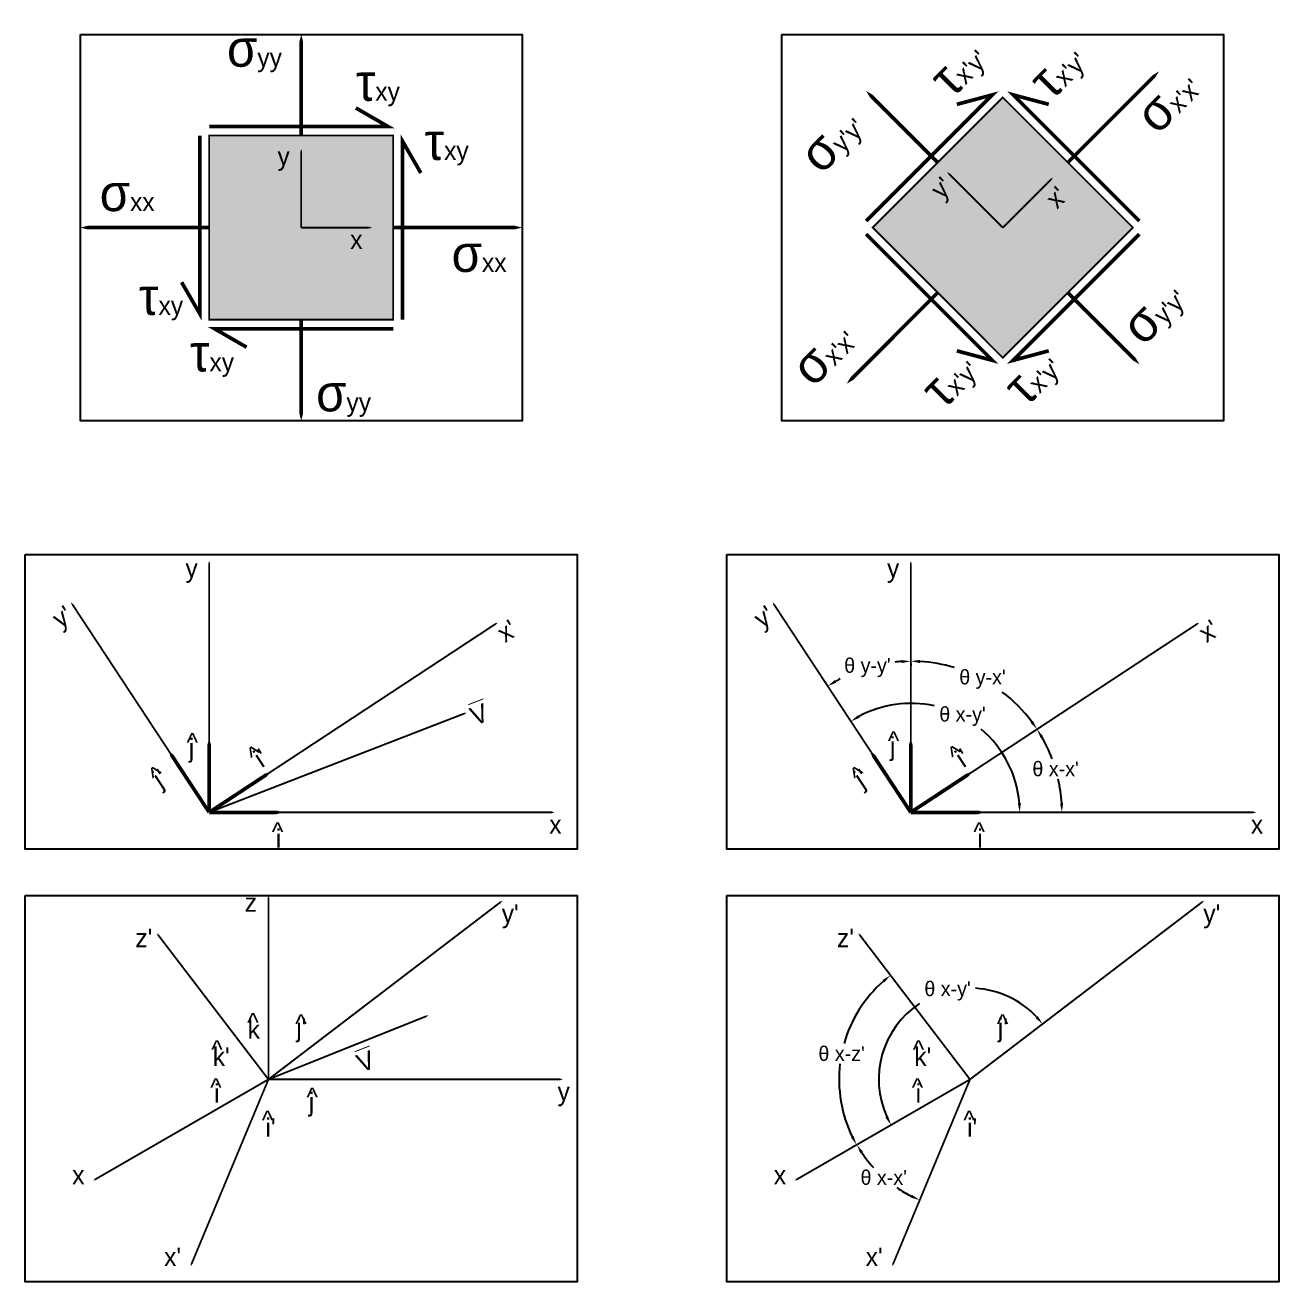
# Model space of a CAD drawing. Header units: millimetres. Extents: x 568 to 2664, y 62 to 1143.
# Drawn here: x 568.1 to 908.7, y 63.1 to 404.5 of the extents above; entities that cross this region are included whole.
import ezdxf

# ---------------------------------------------------------------- set-up
doc = ezdxf.new("R2010")
doc.units = ezdxf.units.MM
doc.header["$LTSCALE"] = 0.5
doc.layers.add('t3', color=1, linetype='Continuous', plot=False)
doc.styles.add('ComciSans', font='comic.ttf')
doc.styles.get("Standard").update_dxf_attribs({"font": 'arial.ttf'})
doc.styles.add('SímbolosJuan', font='symbol.ttf')
doc.dimstyles.new('ISO-25', dxfattribs={"dimtxt": 2.5, "dimasz": 2.5, "dimexe": 1.25, "dimexo": 0.625, "dimtad": 1, "dimtih": 1, "dimtoh": 1, "dimtxsty": 'Standard', "dimcen": 2.5, "dimadec": 0, "dimazin": 0, "dimtfac": 1, "dimtmove": 0, "dimatfit": 3, "dimfxl": 1, "dimarcsym": 0})

# ---------------------------------------------------------------- blocks, each defined once
blk = doc.blocks.new('*D2')
at = {"color": 0, "lineweight": -2, "transparency": 16777216}
for start, end in [(77.5061, 118.5026), (4.8392, 49.7661)]:
    blk.add_arc((808.69, 190.61), 29.61, start, end, dxfattribs=at)
at = {"color": 0, "transparency": 16777216}
for points in [[(794.77, 216.27), (794.34, 216.98), (792.41, 215.34)], [(838.61, 193.12), (837.77, 193.09), (838.3, 190.61)]]:
    blk.add_solid(points, dxfattribs=at)
at = {"layer": 'Defpoints', "color": 0, "transparency": 16777216}
for p in [(792.41, 215.34), (830.99, 210.07), (808.69, 190.61), (808.69, 190.61), (838.3, 190.61)]:
    blk.add_point(p, dxfattribs=at)
at = {"color": 0, "transparency": 16777216, "insert": (822.74, 216.67), "char_height": 2, "attachment_point": 5}
blk.add_mtext("{\\fSymbol|b0|i0|c2|p18;\\H2x;q \\fComic Sans MS|b0|i0|c0|p66;x-y'}", dxfattribs=at)
blk = doc.blocks.new('*D3')
at = {"color": 0, "lineweight": -2, "transparency": 16777216}
blk.add_line((843.51, 213.52), (844.04, 213.86), dxfattribs=at)
for start, end in [(20.6999, 29.8533), (3.4885, 12.7252)]:
    blk.add_arc((808.69, 190.61), 41.07, start, end, dxfattribs=at)
at = {"color": 0, "transparency": 16777216}
for points in [[(843.95, 210.83), (844.66, 211.27), (842.99, 213.18)], [(850.09, 193.12), (849.26, 193.09), (849.75, 190.61)]]:
    blk.add_solid(points, dxfattribs=at)
at = {"layer": 'Defpoints', "color": 0, "transparency": 16777216}
for p in [(842.99, 213.17), (848.98, 198.52), (808.69, 190.61), (808.69, 190.61), (849.75, 190.61)]:
    blk.add_point(p, dxfattribs=at)
at = {"color": 0, "transparency": 16777216, "insert": (848.03, 202.39), "char_height": 2, "attachment_point": 5}
blk.add_mtext("{\\fSymbol|b0|i0|c2|p18;\\H2x;q \\fComic Sans MS|b0|i0|c0|p66;x-x'}", dxfattribs=at)
blk = doc.blocks.new('*D4')
at = {"color": 0, "lineweight": -2, "transparency": 16777216}
for p, q in [((808.69, 231.04), (808.69, 230.42)), ((842.47, 212.83), (841.95, 212.49))]:
    blk.add_line(p, q, dxfattribs=at)
for start, end in [(73.2407, 86.5111), (36.8308, 52.7496)]:
    blk.add_arc((808.69, 190.61), 41.06, start, end, dxfattribs=at)
at = {"color": 0, "transparency": 16777216}
for points in [[(811.17, 231.17), (811.2, 232.01), (808.69, 231.67)], [(841.89, 215.46), (841.21, 214.98), (842.99, 213.17)]]:
    blk.add_solid(points, dxfattribs=at)
at = {"layer": 'Defpoints', "color": 0, "transparency": 16777216}
for p in [(808.69, 231.67), (833.84, 223.06), (842.99, 213.17), (808.69, 190.61)]:
    blk.add_point(p, dxfattribs=at)
at = {"color": 0, "transparency": 16777216, "insert": (828.17, 226.75), "char_height": 2, "attachment_point": 5}
blk.add_mtext("{\\fSymbol|b0|i0|c2|p18;\\H2x;q \\fComic Sans MS|b0|i0|c0|p66;y-x'}", dxfattribs=at)
blk = doc.blocks.new('*D5')
at = {"color": 0, "lineweight": -2, "transparency": 16777216}
for p, q in [((808.69, 231.02), (808.69, 230.39)), ((785.79, 225.41), (785.44, 225.93))]:
    blk.add_line(p, q, dxfattribs=at)
for start, end in [(93.491, 96.0444), (117.9337, 119.8509)]:
    blk.add_arc((808.69, 190.61), 41.04, start, end, dxfattribs=at)
at = {"color": 0, "transparency": 16777216}
for points in [[(806.18, 231.98), (806.2, 231.15), (808.69, 231.64)], [(788.48, 225.84), (788.04, 226.55), (786.13, 224.89)]]:
    blk.add_solid(points, dxfattribs=at)
at = {"layer": 'Defpoints', "color": 0, "transparency": 16777216}
for p in [(800.78, 230.87), (808.69, 231.64), (786.13, 224.89), (808.69, 190.61)]:
    blk.add_point(p, dxfattribs=at)
at = {"color": 0, "transparency": 16777216, "insert": (796.91, 229.92), "char_height": 2, "attachment_point": 5}
blk.add_mtext("{\\fSymbol|b0|i0|c2|p18;\\H2x;q \\fComic Sans MS|b0|i0|c0|p66;y-y'}", dxfattribs=at)
blk = doc.blocks.new('*D7')
at = {"color": 0, "lineweight": -2, "transparency": 16777216}
for p, q in [((802.81, 146.83), (802.43, 147.32)), ((793.49, 100), (792.9, 99.65))]:
    blk.add_line(p, q, dxfattribs=at)
for start, end in [(131.4, 164.0779), (173.2211, 205.9722)]:
    blk.add_arc((824.78, 118.06), 35.57, start, end, dxfattribs=at)
at = {"color": 0, "transparency": 16777216}
for points in [[(801, 145.07), (801.52, 144.42), (803.19, 146.33)], [(793.17, 102.68), (792.44, 102.29), (793.98, 100.28)]]:
    blk.add_solid(points, dxfattribs=at)
at = {"layer": 'Defpoints', "color": 0, "transparency": 16777216}
for p in [(803.19, 146.33), (792.57, 133.14), (824.78, 118.06), (794.03, 100.31)]:
    blk.add_point(p, dxfattribs=at)
at = {"color": 0, "transparency": 16777216, "insert": (789.9, 125.04), "char_height": 2, "attachment_point": 5}
blk.add_mtext("{\\fSymbol|b0|i0|c2|p18;\\H2x;q \\fComic Sans MS|b0|i0|c0|p66;x-z'}", dxfattribs=at)
blk = doc.blocks.new('*D8')
at = {"color": 0, "lineweight": -2, "transparency": 16777216}
for start, end in [(43.1517, 86.4441), (123.6861, 204.2205)]:
    blk.add_arc((824.78, 118.06), 24.79, start, end, dxfattribs=at)
at = {"color": 0, "transparency": 16777216}
for points in [[(843.19, 135.29), (842.55, 134.75), (844.49, 133.11)], [(802.54, 108.08), (801.8, 107.7), (803.31, 105.67)]]:
    blk.add_solid(points, dxfattribs=at)
at = {"layer": 'Defpoints', "color": 0, "transparency": 16777216}
for p in [(884.39, 163.59), (802.8, 129.53), (824.78, 118.06), (824.78, 118.06), (803.31, 105.67)]:
    blk.add_point(p, dxfattribs=at)
at = {"color": 0, "transparency": 16777216, "insert": (818.68, 142.09), "char_height": 2, "attachment_point": 5}
blk.add_mtext("{\\fSymbol|b0|i0|c2|p18;\\H2x;q \\fComic Sans MS|b0|i0|c0|p66;x-y'}", dxfattribs=at)
blk = doc.blocks.new('*D21')
at = {"color": 0, "lineweight": -2, "transparency": 16777216}
for start, end in [(214.0351, 222.3823), (235.9075, 243.3371)]:
    blk.add_arc((824.78, 118.06), 35.51, start, end, dxfattribs=at)
at = {"color": 0, "transparency": 16777216}
for points in [[(795.01, 97.97), (795.71, 98.41), (794.03, 100.31)], [(809.02, 86.71), (808.68, 85.95), (811.12, 85.29)]]:
    blk.add_solid(points, dxfattribs=at)
at = {"layer": 'Defpoints', "color": 0, "transparency": 16777216}
for p in [(824.78, 118.06), (824.78, 118.06), (794.03, 100.31), (798.59, 94.1), (811.12, 85.29)]:
    blk.add_point(p, dxfattribs=at)
at = {"color": 0, "transparency": 16777216, "insert": (801.34, 91.39), "char_height": 2, "attachment_point": 5}
blk.add_mtext("{\\fSymbol|b0|i0|c2|p18;\\H2x;q \\fComic Sans MS|b0|i0|c0|p66;x-x'}", dxfattribs=at)

msp = doc.modelspace()

# ---------------------------------------------------------------- hatches: boundary and pattern name
at = {"true_color": 0xc7c8ca, "transparency": 33554618}
h = msp.add_hatch(color=9, dxfattribs=at)
h.dxf.hatch_style = 1
h.paths.add_polyline_path([(798.332, 349.451), (833.687, 384.806), (869.043, 349.451), (833.687, 314.095)])
h = msp.add_hatch(color=9, dxfattribs=at)
h.dxf.hatch_style = 1
h.paths.add_polyline_path([(618.097, 374.451), (668.097, 374.451), (668.097, 324.451), (618.097, 324.451)])

# ---------------------------------------------------------------- linework, layer by layer
for points in [[(643.097, 374.451, 1, 1, 0), (643.097, 391.951, 5, 0, 0), (643.097, 401.951, 0, 0, 0)], [(851.365, 367.128, 1, 1, 0), (869.043, 384.806, 5, 0, 0), (876.114, 391.877, 0, 0, 0)], [(816.01, 367.128, 1, 1, 0), (803.635, 379.503, 5, 0, 0), (796.564, 386.574, 0, 0, 0)], [(643.097, 349.451, 0.5, 0.5, 0), (643.097, 365.815, 3, 0, 0), (643.097, 370.815, 0, 0, 0)], [(833.687, 349.451, 0.5, 0.5, 0), (822.116, 361.022, 3, 0, 0), (818.58, 364.558, 0, 0, 0)], [(833.687, 349.451, 0.5, 0.5, 0), (843.769, 359.532, 3, 0, 0), (847.304, 363.067, 0, 0, 0)], [(618.097, 349.451, 1, 1, 0), (593.097, 349.451, 5, 0, 0), (583.097, 349.451, 0, 0, 0)], [(668.097, 349.451, 1, 1, 0), (693.097, 349.451, 5, 0, 0), (703.097, 349.451, 0, 0, 0)], [(643.097, 349.451, 0.5, 0.5, 0), (657.354, 349.451, 3, 0, 0), (662.354, 349.451, 0, 0, 0)], [(816.01, 331.773, 1, 1, 0), (798.332, 314.095, 5, 0, 0), (791.261, 307.024, 0, 0, 0)], [(851.365, 331.773, 1, 1, 0), (863.739, 319.398, 5, 0, 0), (870.81, 312.327, 0, 0, 0)], [(643.097, 324.451, 1, 1, 0), (643.097, 306.951, 5, 0, 0), (643.097, 296.951, 0, 0, 0)], [(618.097, 190.606, 0.5, 0.5, 0), (618.097, 253.891, 3, 0, 0), (618.097, 258.891, 0, 0, 0)], [(808.687, 190.606, 0.5, 0.5, 0), (808.687, 253.891, 3, 0, 0), (808.687, 258.891, 0, 0, 0)], [(618.097, 190.606, 0.5, 0.5, 0), (706.935, 190.606, 3, 0, 0), (711.935, 190.606, 0, 0, 0)], [(808.687, 190.606, 0.5, 0.5, 0), (897.526, 190.606, 3, 0, 0), (902.526, 190.606, 0, 0, 0)], [(634.192, 118.063, 0.5, 0.5, 0), (634.192, 163.063, 3, 0, 0), (634.192, 168.063, 0, 0, 0)], [(634.192, 118.063, 0.5, 0.5, 0), (590.891, 93.063, 3, 0, 0), (586.561, 90.563, 0, 0, 0)], [(634.192, 118.063, 0.5, 0.5, 0), (709.192, 118.063, 3, 0, 0), (714.192, 118.063, 0, 0, 0)], [(824.783, 118.063, 0.5, 0.5, 0), (781.482, 93.063, 3, 0, 0), (777.152, 90.563, 0, 0, 0)]]:
    msp.add_lwpolyline(points, format="xyseb")
at = {"const_width": 1}
for points in [[(796.564, 351.218), (830.859, 385.513), (821.2, 382.925)], [(870.81, 351.218), (836.516, 385.513), (846.175, 382.925)], [(618.097, 376.951), (666.597, 376.951), (657.936, 381.951)], [(615.597, 374.451), (615.597, 325.951), (610.597, 334.611)], [(670.597, 324.451), (670.597, 372.951), (675.597, 364.29)], [(796.564, 347.683), (830.859, 313.388), (821.2, 315.976)], [(870.81, 347.683), (836.516, 313.388), (846.175, 315.976)], [(668.097, 321.951), (619.597, 321.951), (628.257, 316.951)]]:
    msp.add_lwpolyline(points, dxfattribs=at)
at = {"const_width": 0.5}
for points in [[(798.332, 349.451), (833.687, 384.806), (869.043, 349.451), (833.687, 314.095)], [(618.097, 374.451), (668.097, 374.451), (668.097, 324.451), (618.097, 324.451)]]:
    msp.add_lwpolyline(points, close=True, dxfattribs=at)
at = {"color": 30, "true_color": 0xf8991e}
for points in [[(618.097, 190.606, 0.5, 0.5, 0), (583.313, 243.475, 3, 0, 0), (580.565, 247.652, 0, 0, 0)], [(808.687, 190.606, 0.5, 0.5, 0), (773.903, 243.475, 3, 0, 0), (771.155, 247.652, 0, 0, 0)], [(618.097, 190.606, 0.5, 0.5, 0), (692.313, 239.434, 3, 0, 0), (696.49, 242.182, 0, 0, 0)], [(808.687, 190.606, 0.5, 0.5, 0), (882.904, 239.434, 3, 0, 0), (887.081, 242.182, 0, 0, 0)]]:
    msp.add_lwpolyline(points, format="xyseb", dxfattribs=at)
at = {"color": 85, "true_color": 0x58ba48}
for points in [[(688.465, 219.849, 0.25, 0.25, 0), (691.263, 220.932, 1, 0, 0), (692.662, 221.474, 0, 0, 0)], [(618.097, 190.606, 0.5, 0.5, 0), (683.373, 215.884, 3, 0, 0), (688.036, 217.69, 0, 0, 0)], [(634.192, 118.063, 0.5, 0.5, 0), (673.03, 133.607, 3, 0, 0), (677.672, 135.465, 0, 0, 0)], [(657.631, 125.588, 0.25, 0.25, 0), (660.428, 126.671, 1, 0, 0), (661.827, 127.213, 0, 0, 0)], [(657.631, 125.588, 0.25, 0.25, 0), (660.428, 126.671, 1, 0, 0), (661.827, 127.213, 0, 0, 0)]]:
    msp.add_lwpolyline(points, format="xyseb", dxfattribs=at)
at = {"color": 1}
for points in [[(618.097, 190.606, 1, 1, 0), (618.097, 205.606, 3, 0, 0), (618.097, 210.606, 0, 0, 0)], [(808.687, 190.606, 1, 1, 0), (808.687, 205.606, 3, 0, 0), (808.687, 210.606, 0, 0, 0)], [(618.097, 190.606, 1, 1, 0), (633.097, 190.606, 3, 0, 0), (638.097, 190.606, 0, 0, 0)], [(808.687, 190.606, 1, 1, 0), (823.687, 190.606, 3, 0, 0), (828.687, 190.606, 0, 0, 0)], [(634.192, 118.063, 0.5, 0.5, 0), (634.192, 128.063, 2.5, 0, 0), (634.192, 133.063, 0, 0, 0)], [(634.192, 118.063, 0.5, 0.5, 0), (625.532, 113.063, 2.5, 0, 0), (621.202, 110.563, 0, 0, 0)], [(634.192, 118.063, 0.5, 0.5, 0), (644.192, 118.063, 2.5, 0, 0), (649.192, 118.063, 0, 0, 0)], [(824.783, 118.063, 0.5, 0.5, 0), (816.123, 113.063, 2.5, 0, 0), (811.793, 110.563, 0, 0, 0)]]:
    msp.add_lwpolyline(points, format="xyseb", dxfattribs=at)
at = {"color": 5}
for points in [[(618.097, 190.606, 1, 1, 0), (609.852, 203.137, 3, 0, 0), (607.104, 207.314, 0, 0, 0)], [(808.687, 190.606, 1, 1, 0), (800.443, 203.137, 3, 0, 0), (797.695, 207.314, 0, 0, 0)], [(618.097, 190.606, 1, 1, 0), (630.628, 198.85, 3, 0, 0), (634.805, 201.598, 0, 0, 0)], [(808.687, 190.606, 1, 1, 0), (821.218, 198.85, 3, 0, 0), (825.395, 201.598, 0, 0, 0)], [(634.192, 118.063, 0.5, 0.5, 0), (628.122, 126.01, 2.5, 0, 0), (625.088, 129.984, 0, 0, 0)], [(824.783, 118.063, 0.5, 0.5, 0), (818.713, 126.01, 2.5, 0, 0), (815.678, 129.984, 0, 0, 0)], [(634.192, 118.063, 0.5, 0.5, 0), (642.139, 124.133, 2.5, 0, 0), (646.113, 127.168, 0, 0, 0)], [(824.783, 118.063, 0.5, 0.5, 0), (832.73, 124.133, 2.5, 0, 0), (836.704, 127.168, 0, 0, 0)], [(634.192, 118.063, 0.5, 0.5, 0), (630.345, 108.833, 2.5, 0, 0), (628.421, 104.218, 0, 0, 0)], [(824.783, 118.063, 0.5, 0.5, 0), (820.936, 108.833, 2.5, 0, 0), (819.012, 104.218, 0, 0, 0)]]:
    msp.add_lwpolyline(points, format="xyseb", dxfattribs=at)
at = {"color": 30}
for points in [[(634.192, 118.063, 0.5, 0.5, 0), (693.796, 163.588, 3, 0, 0), (697.769, 166.623, 0, 0, 0)], [(824.783, 118.063, 0.5, 0.5, 0), (884.386, 163.588, 3, 0, 0), (888.36, 166.623, 0, 0, 0)], [(634.192, 118.063, 0.5, 0.5, 0), (606.878, 153.825, 3, 0, 0), (603.843, 157.799, 0, 0, 0)], [(824.783, 118.063, 0.5, 0.5, 0), (797.468, 153.825, 3, 0, 0), (794.434, 157.799, 0, 0, 0)], [(634.192, 118.063, 0.5, 0.5, 0), (614.955, 71.912, 3, 0, 0), (613.031, 67.297, 0, 0, 0)], [(824.783, 118.063, 0.5, 0.5, 0), (805.546, 71.912, 3, 0, 0), (803.622, 67.297, 0, 0, 0)]]:
    msp.add_lwpolyline(points, format="xyseb", dxfattribs=at)
at = {"layer": 't3'}
for points in [[(583.097, 401.951), (703.097, 401.951), (703.097, 296.951), (583.097, 296.951)], [(773.687, 401.951), (893.687, 401.951), (893.687, 296.951), (773.687, 296.951)], [(568.097, 260.606), (718.097, 260.606), (718.097, 180.606), (568.097, 180.606)], [(758.687, 260.606), (908.687, 260.606), (908.687, 180.606), (758.687, 180.606)], [(568.097, 168.063), (718.097, 168.063), (718.097, 63.063), (568.097, 63.063)], [(758.687, 168.063), (908.687, 168.063), (908.687, 63.063), (758.687, 63.063)]]:
    msp.add_lwpolyline(points, close=True, dxfattribs=at)

# ---------------------------------------------------------------- texts
at = {"style": 'ComciSans'}
for s, p in [('y', (636.644, 366.368)), ('x', (656.414, 343.647)), ('y', (611.644, 254.445)), ('y', (802.234, 254.445)), ('x', (710.481, 184.802)), ('x', (901.071, 184.802)), ('z', (627.739, 163.617)), ('y', (712.738, 112.26)), ('x', (580.886, 89.575)), ('x', (771.476, 89.575))]:
    msp.add_text(s, height=5, dxfattribs=at).set_placement(p)
for s, p in [("y'", (817.162, 356.85)), ("x'", (848.43, 354.275))]:
    msp.add_text(s, height=5, rotation=45, dxfattribs=at).set_placement(p)
at = {"color": 30, "true_color": 0xf8991e, "style": 'ComciSans'}
for s, p in [("y'", (577.618, 240.39)), ("y'", (768.208, 240.39)), ("x'", (698.465, 236.534)), ("x'", (889.055, 236.534))]:
    msp.add_text(s, height=5, rotation=33.34183, dxfattribs=at).set_placement(p)
at = {"color": 85, "true_color": 0x58ba48, "style": 'ComciSans'}
for p in [(690.245, 214.08), (659.41, 119.819)]:
    msp.add_text('V', height=5, rotation=21.1691, dxfattribs=at).set_placement(p)
at = {"color": 1, "style": 'ComciSans'}
for s, p in [('^ ', (611.944, 207.148)), ('^ ', (802.445, 207.591)), ('j', (612.55, 205.591)), ('j', (803.051, 206.033)), ('^ ', (635.119, 182.902)), ('^ ', (825.709, 182.902)), ('i', (636.168, 181.018)), ('i', (826.758, 181.018)), ('^ ', (628.415, 131.109)), ('k', (628.551, 129.131)), ('^ ', (618.359, 113.388)), ('i', (619.424, 111.761)), ('^ ', (808.95, 113.388)), ('i', (810.014, 111.761)), ('^ ', (644.522, 110.803)), ('j', (645.136, 109.455))]:
    msp.add_text(s, height=5, dxfattribs=at).set_placement(p)
at = {"color": 5, "style": 'ComciSans'}
for s, p in [('^ ', (630.707, 203.315)), ('^ ', (821.145, 203.462)), ("i'", (632.347, 202.548)), ("i'", (822.938, 202.548)), ('^ ', (603.968, 197.777)), ("j'", (604.894, 197.007)), ('^ ', (794.559, 197.777)), ("j'", (795.485, 197.007))]:
    msp.add_text(s, height=5, rotation=33.34183, dxfattribs=at).set_placement(p)
at = {"color": 30, "style": 'ComciSans'}
for s, p in [("y'", (697.57, 160.604)), ("y'", (888.16, 160.604)), ("z'", (598.047, 153.966)), ("z'", (788.638, 153.966)), ("x'", (605.852, 67.36)), ("x'", (796.443, 67.36))]:
    msp.add_text(s, height=5, dxfattribs=at).set_placement(p)
at = {"color": 5, "style": 'ComciSans'}
for s, p in [('^ ', (641.474, 130.755)), ("j'", (641.738, 129.617)), ('^ ', (832.064, 130.755)), ("j'", (832.328, 129.617)), ('^ ', (618.632, 123.72)), ("k'", (619.048, 121.743)), ('^ ', (809.223, 123.72)), ("k'", (809.639, 121.743)), ('^ ', (632.391, 104.579)), ('^ ', (822.982, 104.579)), ("i'", (633.386, 102.462)), ("i'", (823.977, 102.462))]:
    msp.add_text(s, height=5, dxfattribs=at).set_placement(p)
at = {"char_height": 5, "style": 'SímbolosJuan'}
for s, insert, attachment_point in [('{\\H2x;s\\fComic Sans MS|b0|i0|c0|p66;\\H0.5x;yy}', (622.924, 403.154), 1), ('{\\H2x;t\\fComic Sans MS|b0|i0|c0|p66;\\H0.5x;xy}', (657.936, 393.909), 1), ('{\\H2x;t\\fComic Sans MS|b0|i0|c0|p66;\\H0.5x;xy}', (676.634, 377.832), 1), ('{\\H2x;s\\fComic Sans MS|b0|i0|c0|p66;\\H0.5x;xx}', (603.281, 363.925), 3), ('{\\H2x;s\\fComic Sans MS|b0|i0|c0|p66;\\H0.5x;xx}', (683.945, 347.414), 1), ('{\\H2x;t\\fComic Sans MS|b0|i0|c0|p66;\\H0.5x;xy}', (611.021, 335.741), 3), ('{\\H2x;t\\fComic Sans MS|b0|i0|c0|p66;\\H0.5x;xy}', (612.883, 308.885), 7), ('{\\H2x;s\\fComic Sans MS|b0|i0|c0|p66;\\H0.5x;yy}', (647.128, 298.023), 7)]:
    msp.add_mtext_dynamic_manual_height_columns(s, width=26.52909, gutter_width=25, heights=[0], dxfattribs=dict(at, insert=insert, attachment_point=attachment_point))
at = {"char_height": 5, "rotation": 45, "style": 'SímbolosJuan'}
for s, insert, attachment_point in [("{\\H2x;t\\fComic Sans MS|b0|i0|c0|p66;\\H0.5x;x'y'}", (812.744, 391.381), 1), ("{\\H2x;t\\fComic Sans MS|b0|i0|c0|p66;\\H0.5x;x'y'}", (839.777, 390.792), 1), ("{\\H2x;s\\fComic Sans MS|b0|i0|c0|p66;\\H0.5x;x'x'}", (868.637, 381.521), 1), ("{\\H2x;s\\fComic Sans MS|b0|i0|c0|p66;\\H0.5x;y'y'}", (777.295, 370.719), 1), ("{\\H2x;s\\fComic Sans MS|b0|i0|c0|p66;\\H0.5x;y'y'}", (872.903, 315.937), 7), ("{\\H2x;s\\fComic Sans MS|b0|i0|c0|p66;\\H0.5x;x'x'}", (787.444, 325.243), 3), ("{\\H2x;t\\fComic Sans MS|b0|i0|c0|p66;\\H0.5x;x'y'}", (820.7, 317.075), 3), ("{\\H2x;t\\fComic Sans MS|b0|i0|c0|p66;\\H0.5x;x'y'}", (841.008, 299.402), 7)]:
    msp.add_mtext_dynamic_manual_height_columns(s, width=26.52909, gutter_width=25, heights=[0], dxfattribs=dict(at, insert=insert, attachment_point=attachment_point))

# ---------------------------------------------------------------- dimensions: what is measured, and where the dimension line sits
at = {"color": 6}
for base, center, p1, p2, text, picture, middle in [((800.777, 230.874), (808.687, 190.606), (786.132, 224.889), (808.687, 231.643), "{\\fSymbol|b0|i0|c2|p18;\\H2x;q \\fComic Sans MS|b0|i0|c0|p66;y-y'}", '*D5', (796.915, 229.918)), ((833.839, 223.063), (808.687, 190.606), (808.687, 231.667), (842.99, 213.174), "{\\fSymbol|b0|i0|c2|p18;\\H2x;q \\fComic Sans MS|b0|i0|c0|p66;y-x'}", '*D4', (828.173, 226.749)), ((792.568, 133.144), (824.783, 118.063), (794.034, 100.31), (803.192, 146.331), "{\\fSymbol|b0|i0|c2|p18;\\H2x;q \\fComic Sans MS|b0|i0|c0|p66;x-z'}", '*D7', (789.904, 125.042))]:
    dim = msp.add_angular_dim_3p(base=base, center=center, p1=p1, p2=p2, text=text, dimstyle='ISO-25', override={"dimtxt": 2, "dimtad": 0, "dimtmove": 1}, dxfattribs=at)
    dim.commit()
    dim.dimension.update_dxf_attribs({"geometry": picture, "text_midpoint": middle})
for base, line1, line2, text, picture, middle in [((830.995, 210.075), ((808.687, 190.606), (792.413, 215.341)), ((808.687, 190.606), (838.296, 190.606)), "{\\fSymbol|b0|i0|c2|p18;\\H2x;q \\fComic Sans MS|b0|i0|c0|p66;x-y'}", '*D2', (822.738, 216.668)), ((848.984, 198.522), ((808.687, 190.606), (842.99, 213.174)), ((808.687, 190.606), (849.754, 190.606)), "{\\fSymbol|b0|i0|c2|p18;\\H2x;q \\fComic Sans MS|b0|i0|c0|p66;x-x'}", '*D3', (848.028, 202.387)), ((798.587, 94.095), ((824.783, 118.063), (811.122, 85.29)), ((824.783, 118.063), (794.034, 100.31)), "{\\fSymbol|b0|i0|c2|p18;\\H2x;q \\fComic Sans MS|b0|i0|c0|p66;x-x'}", '*D21', (801.343, 91.395))]:
    dim = msp.add_angular_dim_2l(base=base, line1=line1, line2=line2, text=text, dimstyle='ISO-25', override={"dimtxt": 2, "dimtad": 0, "dimtmove": 1}, dxfattribs=at)
    dim.commit()
    dim.dimension.update_dxf_attribs({"geometry": picture, "text_midpoint": middle})
dim = msp.add_angular_dim_2l(base=(802.798, 129.529), line1=((824.783, 118.063), (884.386, 163.588)), line2=((824.783, 118.063), (803.31, 105.666)), text="{\\fSymbol|b0|i0|c2|p18;\\H2x;q \\fComic Sans MS|b0|i0|c0|p66;x-y'}", dimstyle='ISO-25', override={"dimtxt": 2, "dimtad": 0, "dimtmove": 1}, dxfattribs=at)
dim.commit()
dim.dimension.update_dxf_attribs({"geometry": '*D8', "text_midpoint": (818.676, 142.094), "dimtype": 162})

doc.saveas('drawing.dxf')
